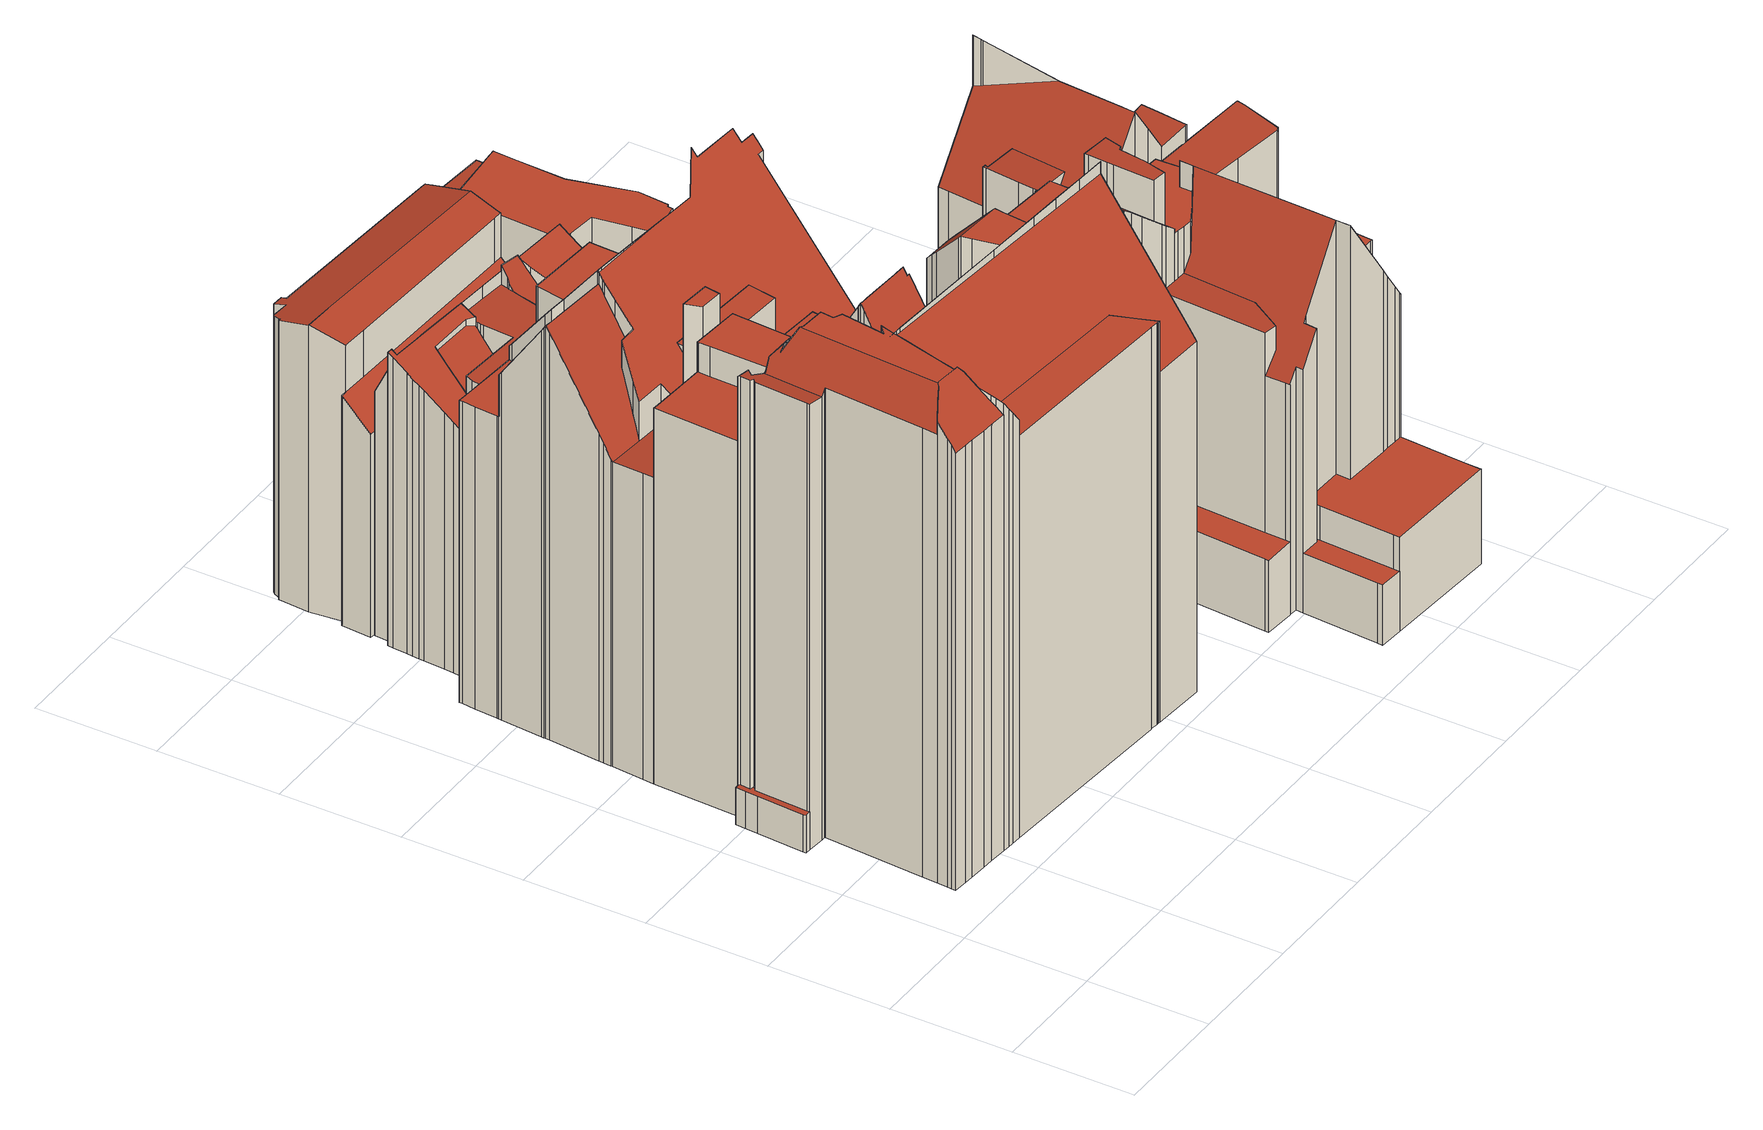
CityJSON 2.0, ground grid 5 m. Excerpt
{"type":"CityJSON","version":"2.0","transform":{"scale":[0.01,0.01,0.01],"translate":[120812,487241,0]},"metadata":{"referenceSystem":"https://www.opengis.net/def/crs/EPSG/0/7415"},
"CityObjects":{
"building1":{"type":"Building","attributes":{"dak_type":"slanted","data_area":81.23,"data_coverage":0.858,"geconstateerd":false,"gid":16989520,"h_dak_50p":15.66,"h_dak_70p":16.8,"h_dak_max":18.92,"h_dak_min":3.19,"h_maaiveld":0.32,"kas_warenhuis":false,"lod11_replace":false,"ondergronds_type":"above ground","oorspronkelijkbouwjaar":1968,"pw_actueel":"yes","pw_bron":"ahn3","reconstructie_methode":"tudelft3d-geoflow","reconstruction_skipped":false,"rmse_lod12":2.31,"rmse_lod13":1.43,"rmse_lod22":0.191,"rn":1,"status":"Pand in gebruik","t_run":217.01,"val3dity_codes_lod12":"[]","val3dity_codes_lod13":"[]","val3dity_codes_lod22":"[]"},"children":["building1-1"]},
"building1-1":{"type":"BuildingPart","parents":["building1"],"geometry":[{"type":"Solid","lod":"2.2","boundaries":[[[[0,1,2,3,4,5,6,7,8,9,10,11,12,13,14,15,16,17,18,19,20,21,22,23,24,25,26,27,28,29,30,31,32,33,34,35,36,37,38,39,40,41,42,43,44,45,46]],[[47,15,14,48]],[[48,14,13,49]],[[49,13,12,50]],[[51,52,53,54,55]],[[50,12,11,56,57]],[[58,10,9,59]],[[59,9,8,60]],[[61,3,2,62]],[[63,37,36,64]],[[65,66,67,68]],[[69,17,16,70]],[[70,16,15,47]],[[71,72,73,74]],[[75,32,31,76]],[[77,35,34,78]],[[79,21,20,66,65]],[[80,33,32,75]],[[81,82,83]],[[74,73,84,85]],[[86,87,88,89]],[[90,91,19,18,92]],[[93,94,91,90]],[[92,18,17,69]],[[95,38,37,63]],[[66,20,19,91]],[[82,81,96]],[[97,45,44,98]],[[85,84,99,100]],[[100,99,42,41,101]],[[102,40,39,103]],[[101,41,40,102]],[[103,39,38,95]],[[104,46,45,97]],[[64,36,35,77]],[[78,34,33,80]],[[57,56,105,106]],[[107,108,109,110,111]],[[112,113,53,52]],[[114,115,116,117]],[[118,119,120,121]],[[122,123,124,125]],[[111,110,126,127]],[[128,129,115,114]],[[130,131,119,118]],[[132,133,131,130]],[[134,22,21,79]],[[135,136,137]],[[138,139,137]],[[140,141,142,143]],[[89,88,144]],[[127,126,87,86]],[[60,8,7,145]],[[117,116,146,147]],[[147,146,113,112]],[[148,28,27,149]],[[150,29,28,148]],[[121,120,151,152]],[[152,151,129,128]],[[56,11,10,58]],[[153,154,155,156]],[[157,158,159,160]],[[55,54,158,157,161]],[[149,27,26,162]],[[163,164,165,52,51]],[[166,167,139,138]],[[168,169,170]],[[167,166,170]],[[161,157,164,163]],[[171,172,165,164]],[[173,0,46,104]],[[174,175,154,153]],[[175,1,0,173]],[[176,177,178]],[[179,180,177,176]],[[181,61,180,179]],[[182,4,3,61,181]],[[183,6,5,184]],[[184,5,4,182]],[[145,7,6,183]],[[185,24,23,186]],[[106,105,187]],[[62,2,1,175,174]],[[169,168,172,171]],[[188,189,159]],[[162,26,25,189,188]],[[160,159,141,140]],[[189,25,24,185]],[[186,23,22,134]],[[143,142,136,135]],[[68,67,94,93]],[[98,44,43,190]],[[190,43,42,99]],[[123,191,192,193]],[[156,155,191,123,122]],[[193,192,72,71]],[[125,124,108,107]],[[110,109,133,132]],[[194,30,29,150]],[[76,31,30,194]],[[64,77,78,80,195,116,115,129,151,120,119,131,133,109,96,81,83,196,95,63]],[[60,145,183,184,182,181,179,176,178,197,198]],[[149,162,188,159,158,54,53,113,146,116,195,80,75,76,194,150,148]],[[161,163,51,55]],[[178,177,180,61,62,174,153,156,122,125,107,111,127,86,89,144,187,105,56,58,59,60,198,197]],[[172,168,170,166,138,137,136,142,141,159,189,185,186,134,79,65,68,93,90,92,69,70,47,48,49,50,57,106,187,144,88,87,126,110,132,130,118,121,152,128,114,117,147,112,52,165]],[[157,160,140,143,135,137,139,167,170,169,171,164]],[[94,67,66,91]],[[98,190,99,84,73,72,192,191,155,154,175,173,104,97]],[[109,108,124,123,193,71,74,85,100,101,102,103,95,196,83,82,96]]]],"semantics":{"surfaces":[{"type":"GroundSurface"},{"type":"WallSurface","on_footprint_edge":true},{"type":"WallSurface","on_footprint_edge":false},{"type":"RoofSurface"}],"values":[[0,1,1,1,2,1,1,1,1,1,2,1,1,2,1,1,1,1,2,2,2,1,2,1,1,1,2,1,2,1,1,1,1,1,1,1,2,2,2,2,2,2,2,2,2,2,1,2,2,2,2,2,1,2,2,1,1,2,2,1,2,2,2,1,2,2,2,2,2,2,1,2,1,2,2,2,1,1,1,1,1,2,1,2,2,1,2,1,1,2,2,1,1,2,2,2,2,2,1,1,3,3,3,3,3,3,3,3,3,3]]}}]},
"building2":{"type":"Building","attributes":{"dak_type":"slanted","data_area":28.34,"data_coverage":0.687,"geconstateerd":false,"gid":16989522,"h_dak_50p":13.18,"h_dak_70p":13.44,"h_dak_max":15.54,"h_dak_min":2.48,"h_maaiveld":1.48,"kas_warenhuis":false,"lod11_replace":false,"ondergronds_type":"above ground","oorspronkelijkbouwjaar":1735,"pw_actueel":"yes","pw_bron":"ahn3","reconstructie_methode":"tudelft3d-geoflow","reconstruction_skipped":false,"rmse_lod12":2.41,"rmse_lod13":0.951,"rmse_lod22":0.433,"rn":1,"status":"Pand in gebruik","t_run":122.88,"val3dity_codes_lod12":"[]","val3dity_codes_lod13":"[]","val3dity_codes_lod22":"[]"},"children":["building2-1"]},
"building2-1":{"type":"BuildingPart","parents":["building2"],"geometry":[{"type":"Solid","lod":"2.2","boundaries":[[[[199,200,201,202,203,204,205,206,207,208,209,210,211,212,213,214,215,216,217,218,219,220,221,222,223,224,225,226,227,228,229,230,231,232,233,234,235,236,237]],[[238,229,228,239]],[[240,241,242,243]],[[244,217,216,245]],[[246,207,206,247]],[[248,210,209,249]],[[250,203,202,251,252]],[[253,236,235,254]],[[255,211,210,248]],[[256,212,211,255]],[[257,258,259,260]],[[261,262,263,264]],[[265,266,267,268]],[[269,223,222,270]],[[271,225,224,272]],[[273,199,237,274]],[[275,205,204,276]],[[277,268,267,276,278]],[[274,237,236,253]],[[279,220,219,280]],[[281,282,280,283]],[[284,285,286,287,288]],[[289,290,258,257]],[[239,228,227,291]],[[292,293,285,284]],[[294,295,296]],[[297,298,299,300]],[[295,294,231,230,301]],[[301,230,229,238]],[[270,222,221,302]],[[302,221,220,279]],[[272,224,223,269]],[[260,259,298,297]],[[303,226,225,271]],[[291,227,226,303]],[[304,232,231,294]],[[305,233,232,304]],[[306,213,212,256]],[[307,218,217,244]],[[249,209,208,308]],[[247,206,205,275]],[[283,280,219,218,307]],[[288,287,282,281]],[[287,286,290,289]],[[309,310,311,312,313]],[[314,315,316,317,318]],[[264,263,319,320]],[[321,322,323,324]],[[325,215,214,326]],[[326,214,213,306,327]],[[327,306,241,240]],[[308,208,207,246]],[[328,329,330,331]],[[332,333,334,335]],[[243,242,333,332]],[[336,325,337,338]],[[339,340,341,342]],[[343,344,345]],[[346,200,199,273]],[[245,216,215,325,336]],[[322,321,345]],[[320,319,347]],[[348,349,347]],[[350,351,349,348]],[[344,343,352,353]],[[353,352,354,351,350]],[[355,356,354,352]],[[317,316,356,355]],[[318,317,357]],[[300,299,310,309]],[[358,234,233,305]],[[331,330,293,292]],[[313,312,315,314]],[[312,311,329,328]],[[359,360,262,261]],[[338,337,360,359]],[[361,201,200,346]],[[362,363,266,265]],[[324,323,340,339]],[[342,341,364,363,362]],[[335,334,364,341]],[[278,276,204,203,250]],[[251,202,201,361]],[[252,251,268,277]],[[254,235,234,358]],[[357,317,355,352,343,365,273,274,253,254,358,305,304,294,296,366,367,368]],[[300,309,313,314,318,357,368,367,366,296,295,301,238,239,291,303,271,272,269,270,302,279,280,282,287,289,257,260,297]],[[329,311,310,299,298,259,258,290,286,285,293,330]],[[320,347,349,351,354,356,316,315,312,328,331,292,284,288,281,283,307,244,245,336,338,359,261,264]],[[341,340,323,322,345,344,353,350,348,347,319,263,262,360,337,325,326,327,240,243,332,335]],[[267,266,363,364,334,333,242,241,306,256,255,248,249,308,246,247,275,276]],[[268,251,361,346,273,365,343,345,321,324,339,342,362,265]],[[252,277,278,250]]]],"semantics":{"surfaces":[{"type":"GroundSurface"},{"type":"WallSurface","on_footprint_edge":true},{"type":"WallSurface","on_footprint_edge":false},{"type":"RoofSurface"}],"values":[[0,1,2,1,1,1,1,1,1,1,2,2,2,1,1,1,1,2,1,1,2,2,2,1,2,2,2,1,1,1,1,1,2,1,1,1,1,1,1,1,1,1,2,2,2,2,2,2,1,1,2,1,2,2,2,2,2,2,1,1,2,2,2,2,2,2,2,2,2,2,1,2,2,2,2,2,1,2,2,2,2,1,1,2,1,3,3,3,3,3,3,3,3]]}}]},
"building3":{"type":"Building","attributes":{"dak_type":"slanted","data_area":29.32,"data_coverage":0.653,"geconstateerd":false,"gid":16989401,"h_dak_50p":13.58,"h_dak_70p":13.73,"h_dak_max":14.09,"h_dak_min":10.75,"h_maaiveld":1.54,"kas_warenhuis":false,"lod11_replace":false,"ondergronds_type":"above ground","oorspronkelijkbouwjaar":1005,"pw_actueel":"yes","pw_bron":"ahn3","reconstructie_methode":"tudelft3d-geoflow","reconstruction_skipped":false,"rmse_lod12":1.28,"rmse_lod13":2.2,"rmse_lod22":0.268,"rn":1,"status":"Pand in gebruik","t_run":87.21,"val3dity_codes_lod12":"[]","val3dity_codes_lod13":"[]","val3dity_codes_lod22":"[]"},"children":["building3-1"]},
"building3-1":{"type":"BuildingPart","parents":["building3"],"geometry":[{"type":"Solid","lod":"2.2","boundaries":[[[[369,370,371,372,373,374,375,376,377,378,379,380,381,382,383,384,385,386,387,388,389,390]],[[391,373,372,392]],[[392,372,371,393]],[[394,369,390,395]],[[396,389,388,397]],[[398,399,400]],[[399,398,385,384,401,402]],[[397,388,387,403]],[[403,387,386,404]],[[401,384,383,405]],[[405,383,382,406]],[[407,377,376,408]],[[409,374,373,391]],[[393,371,370,410]],[[404,386,385,398]],[[406,382,381,411]],[[411,381,380,412]],[[395,390,389,396]],[[408,376,375,413]],[[414,415,379,378,416]],[[417,418,415,414]],[[413,375,374,409]],[[419,420,418,417]],[[402,401,420,419]],[[412,380,379,415]],[[416,378,377,407]],[[410,370,369,394]],[[412,415,418,420,401,405,406,411]],[[407,421,400,399,402,419,417,414,416]],[[410,394,395,396,397,403,404,398,400,421,407,408,413,409,391,392,393]]]],"semantics":{"surfaces":[{"type":"GroundSurface"},{"type":"WallSurface","on_footprint_edge":true},{"type":"WallSurface","on_footprint_edge":false},{"type":"RoofSurface"}],"values":[[0,1,1,1,1,2,1,1,1,1,1,1,1,1,1,1,1,1,1,1,2,1,2,2,1,1,1,3,3,3]]}}]},
"building4":{"type":"Building","attributes":{"dak_type":"slanted","data_area":201.43,"data_coverage":0.846,"geconstateerd":false,"gid":14483164,"h_dak_50p":17.5,"h_dak_70p":19.79,"h_dak_max":21.62,"h_dak_min":2.57,"h_maaiveld":0.938,"kas_warenhuis":false,"lod11_replace":false,"ondergronds_type":"above ground","oorspronkelijkbouwjaar":1790,"pw_actueel":"yes","pw_bron":"ahn3","reconstructie_methode":"tudelft3d-geoflow","reconstruction_skipped":false,"rmse_lod12":5.98,"rmse_lod13":1.58,"rmse_lod22":0.223,"rn":1,"status":"Pand in gebruik","t_run":507.71,"val3dity_codes_lod12":"[]","val3dity_codes_lod13":"[104]","val3dity_codes_lod22":"[303]"},"children":["building4-1"]},
"building4-1":{"type":"BuildingPart","parents":["building4"],"geometry":[{"type":"Solid","lod":"2.2","boundaries":[[[[422,423,424,425,426,427,428,429,430,431,432,433,434,435,436,437,438,439,440,441,442,443,444,445,446,447,448,449,450,451,452,453,454,455,456,457,458,459,460,461,462,463,464,465,466,467,468,469,470,471,472,473,474,475,476,477,478,479,480,481,482,483,484,485,486,487,488,489,490,491,492,493,494,495,496,497,498,499,500,501,502,503,504,505,506,507,508,509,510,511,512]],[[513,427,426,514]],[[515,516,517,518]],[[519,520,521,522]],[[523,458,457,524]],[[525,526,527,528]],[[529,530,531,532]],[[533,534,535,536]],[[537,538,436,435,539]],[[540,449,448,541]],[[542,469,468,543]],[[544,545,546,547]],[[548,549,550,551]],[[551,550,552,553]],[[554,506,505,555]],[[556,487,486,557]],[[558,559,560,561]],[[562,484,483,563]],[[564,511,510,565]],[[566,499,498,567]],[[568,503,502,569]],[[569,502,501,570]],[[571,572,570,573]],[[574,575,434,433,576,577]],[[578,450,449,540,579]],[[580,581,456,455,582]],[[583,584,585]],[[586,454,453,587]],[[588,589,590,591]],[[539,435,434,575]],[[592,478,477,593]],[[594,595,596,597]],[[598,599,595,594]],[[600,601,602]],[[573,570,501,500,603,604]],[[605,606,572,571]],[[607,608,543,609]],[[610,611,612,613]],[[614,615,616,617]],[[618,554,619,620]],[[621,508,507,622]],[[623,624,625,626]],[[624,627,628,629]],[[630,631,632,633]],[[634,443,442,635]],[[635,442,441,636]],[[637,638,608,607]],[[639,432,431,640]],[[576,433,432,639]],[[577,576,627,624,623]],[[641,629,628,640,642]],[[643,481,480,644]],[[645,646,647,648]],[[649,650,651,652]],[[653,654,650,649]],[[652,651,655,656]],[[597,657,658]],[[657,597,596,567,659]],[[660,661,662,663]],[[664,665,661,660]],[[644,480,479,666]],[[667,460,459,668,669]],[[670,422,512,671]],[[563,483,482,672]],[[673,674,672,675]],[[551,550,676,677]],[[678,679,680,681]],[[682,683,679,678]],[[684,491,490,685]],[[686,687,549,548]],[[688,495,494,689]],[[689,494,493,687,686]],[[681,680,550,551]],[[659,567,498,497,690]],[[691,489,488,692,693]],[[694,695,696,697]],[[536,535,698,699]],[[656,655,700,701]],[[702,703,704]],[[666,479,478,592]],[[668,459,458,523]],[[705,452,451,706]],[[587,453,452,705,707]],[[707,705,708]],[[555,505,504,709]],[[709,504,503,568,710]],[[710,568,615,614]],[[711,712,713,714]],[[699,698,712,711]],[[715,716,717,718]],[[701,700,716,715]],[[719,438,437,720]],[[720,437,436,538]],[[718,717,538,537]],[[721,439,438,719]],[[609,543,468,467,722]],[[722,467,466,723]],[[723,466,465,724,725]],[[725,724,646,645]],[[726,727,728,729]],[[730,731,732,733]],[[734,735,731,730]],[[736,737,738]],[[739,738,559,558]],[[671,512,511,564]],[[565,510,509,740]],[[591,590,741,742]],[[669,668,743,744]],[[706,451,450,578]],[[745,463,462,746]],[[579,540,747,748,749]],[[750,474,473,751]],[[675,672,482,481,643]],[[752,485,484,562]],[[557,486,485,752]],[[753,754,755,756]],[[757,758,754,753]],[[553,552,758,757]],[[687,493,492,759]],[[759,492,491,684]],[[746,462,461,760]],[[760,461,460,667]],[[744,743,703,702]],[[724,465,464,761]],[[762,763,674,673]],[[648,647,764,765]],[[638,637,766]],[[767,768,766]],[[765,764,727,726]],[[737,769,770]],[[771,772,773,774]],[[775,776,777,778]],[[779,775,780,781]],[[778,777,782,783]],[[784,785,786,787]],[[787,786,788,789]],[[790,791,631,630]],[[622,507,506,554,618]],[[693,692,792,793]],[[692,488,487,556]],[[794,472,471,795]],[[714,713,575,574]],[[677,676,796,583]],[[584,583,796,683,682]],[[617,616,708]],[[654,797,798,799]],[[800,801,797,654,653]],[[802,634,803,804]],[[805,444,443,634,802]],[[804,803,801,800]],[[532,531,806]],[[783,782,807,808]],[[749,748,809,810]],[[690,497,496,811]],[[541,448,447,812]],[[620,619,791,790]],[[811,496,495,688]],[[751,473,472,794]],[[593,477,476,813]],[[814,815,530,529]],[[812,447,446,741]],[[816,445,444,805]],[[742,741,446,445,816]],[[748,747,589,588,817]],[[817,588,818,819]],[[819,818,820]],[[603,500,499,566]],[[789,788,821,822]],[[604,603,823,824]],[[824,823,825,826]],[[827,828,606,605]],[[518,517,601,600]],[[829,830,828,827]],[[831,832,830,829]],[[832,831,833]],[[697,696,834,835]],[[836,837,763,762]],[[838,839,837,836]],[[793,792,839,838]],[[840,685,490,489,691]],[[756,755,685,840]],[[795,471,470,841]],[[841,470,469,542]],[[842,843,735,734]],[[613,612,843,842]],[[733,732,769,737,736]],[[729,728,844]],[[738,739,845]],[[846,847,845]],[[847,846,815,814]],[[768,767,611,610]],[[547,546,848,849]],[[514,426,425,850]],[[850,425,424,848]],[[851,740,509,508,621]],[[852,423,422,670]],[[849,848,424,423,852]],[[774,773,545,544]],[[853,854,855]],[[665,664,855]],[[854,853,856,772,771]],[[856,853,857]],[[858,859,857]],[[859,858,629,641]],[[860,813,476,475,861]],[[861,475,474,750]],[[862,863,813,860]],[[863,862,864]],[[633,632,781,865]],[[865,781,780,785,784]],[[822,821,740,851]],[[642,640,431,430,526,525]],[[526,430,429,866]],[[528,527,428,427,513]],[[866,429,428,527]],[[810,809,776,775,779]],[[808,807,867]],[[663,662,867]],[[524,457,456,581]],[[835,834,581,580]],[[582,455,454,586]],[[626,625,534,533]],[[868,869,599,598]],[[869,868,870]],[[636,441,440,521]],[[522,521,440,439,721]],[[799,798,520,519]],[[826,825,516,515]],[[561,560,695,694]],[[761,464,463,745]],[[640,628,627,576,639]],[[679,683,796,676,550,680]],[[710,614,617,708,705,706,871,709]],[[872,873,753,756,840,691,693,793,838,836,762,673,675,643,874,875]],[[687,759,684,685,755,754,758,552,550,549]],[[724,761,745,746,760,667,669,744,702,704,876,877,727,764,647,646]],[[737,770,844,728,727,877,876,704,703,743,668,523,524,581,834,696,695,560,559,738]],[[801,803,634,635,636,521,520,798,797]],[[659,690,811,688,689,686,548,551,677,583,585,878,879,880,881,658,657]],[[736,738,845,847,814,529,532,806,878,585,584,882,883,884,885,886,613,842,734,730,733]],[[812,741,590,589,747,540,541]],[[887,820,818,588,591,742,816,805,802,804,800,653,649,888,889,660,663,867,807,782]],[[827,605,571,573,604,824,826,515,518,890]],[[827,890,518,600,602,833,831,829]],[[837,839,792,692,556,557,752,562,563,672,674,763]],[[612,611,767,766,637,607,609,722,723,725,645,648,765,726,729,844,770,769,732,731,735,843]],[[833,602,601,517,516,825,823,603,566,567,596,595,599,869,870,891,846,845,739,558,561,694,697,835,580,582,586,587,707,708,616,615,568,569,570,572,606,828,830,832]],[[850,848,546,545,773,772,856,857,859,641,642,525,528,513,514]],[[786,785,780,775,778,783,808,867,662,661,665,855,854,771,774,544,547,849,852,670,671,564,565,740,821,788]],[[886,885,864,862,860,861,750,751,794,795,841,542,543,608,638,766,768,610,613]],[[883,882,584,682,678,681,551,553,757,753,873,872,875,874,643,644,666,592,593,813,863,864,885,884]],[[822,851,621,622,618,620,790,630,633,865,784,787,789]],[[866,527,526]],[[820,887,782,777,776,809,748,817,819]],[[810,779,781,632,631,791,619,554,555,709,871,706,578,579,749]],[[577,623,626,533,536,699,711,714,574]],[[870,868,598,594,597,658,881,880,879,878,806,531,530,815,846,891]],[[522,721,719,720,538,717,716,700,655,651,650,654,799,519]],[[698,535,534,625,624,629,858,857,853,855,664,660,889,888,649,652,656,701,715,718,537,539,575,713,712]]]],"semantics":{"surfaces":[{"type":"GroundSurface"},{"type":"WallSurface","on_footprint_edge":true},{"type":"WallSurface","on_footprint_edge":false},{"type":"RoofSurface"}],"values":[[0,1,2,2,1,2,2,2,1,1,1,2,2,2,1,1,2,1,1,1,1,1,2,1,1,1,2,1,2,1,1,2,2,2,1,2,2,2,2,2,1,2,2,2,1,1,2,1,1,2,2,1,2,2,2,2,2,2,2,2,1,1,1,1,2,2,2,2,1,2,1,1,2,1,1,2,2,2,2,1,1,1,1,2,1,1,2,2,2,2,2,1,1,2,1,1,1,1,2,2,2,2,2,2,1,1,2,2,1,1,2,1,1,1,1,2,2,2,1,1,1,1,2,1,2,2,2,2,2,2,2,2,2,2,2,2,2,1,2,1,1,2,2,2,2,2,2,2,1,2,2,2,2,1,1,2,1,1,1,2,1,1,1,2,2,2,1,2,2,2,2,2,2,2,2,2,2,2,2,1,2,1,1,2,2,2,2,2,2,2,2,2,1,1,1,1,1,2,2,2,2,2,2,2,1,1,2,2,2,2,2,1,1,1,1,2,2,2,1,2,1,2,2,2,1,1,2,2,2,1,3,3,3,3,3,3,3,3,3,3,3,3,3,3,3,3,3,3,3,3,3,3,3,3,3,3,3,3,3]]}}]},
"building5":{"type":"Building","attributes":{"dak_type":"slanted","data_area":90.15,"data_coverage":0.844,"geconstateerd":false,"gid":16989504,"h_dak_50p":15.09,"h_dak_70p":15.91,"h_dak_max":18.37,"h_dak_min":9.23,"h_maaiveld":0.315,"kas_warenhuis":false,"lod11_replace":false,"ondergronds_type":"above ground","oorspronkelijkbouwjaar":1740,"pw_actueel":"yes","pw_bron":"ahn3","reconstructie_methode":"tudelft3d-geoflow","reconstruction_skipped":false,"rmse_lod12":2.59,"rmse_lod13":1.24,"rmse_lod22":0.351,"rn":1,"status":"Pand in gebruik","t_run":253.45,"val3dity_codes_lod12":"[]","val3dity_codes_lod13":"[]","val3dity_codes_lod22":"[]"},"children":["building5-1"]},
"building5-1":{"type":"BuildingPart","parents":["building5"],"geometry":[{"type":"Solid","lod":"2.2","boundaries":[[[[892,893,894,895,896,897,898,31,899,900,901,902,903,904,905,906,907,908,909,910,911,912,913,914,915,916,917,918,919,920,921,922,923,924,925,926,927,928,929,930,931,932,933,934,935,936,937,938,939,940,941,942,943,944,945,946,947,948,949,950]],[[951,920,919,952]],[[953,910,909,954]],[[955,898,897,956]],[[957,937,936,958]],[[959,960,961,962]],[[963,964,954,965]],[[966,967,968,969]],[[970,971,972]],[[973,928,927,974,975]],[[976,939,938,977]],[[965,954,909,908,978]],[[979,980,981,982]],[[983,984,985,986]],[[987,911,910,953]],[[974,927,926,988]],[[984,932,931,989]],[[989,931,930,990]],[[978,908,907,991]],[[964,963,992]],[[993,922,921,994]],[[962,961,995]],[[996,935,934,997]],[[997,934,933,998]],[[986,985,999]],[[1000,929,928,973]],[[990,930,929,1000]],[[1001,925,924,1002]],[[975,974,980,979]],[[956,897,896,1003]],[[1004,1005,1006,1007]],[[1005,947,946,1008]],[[1007,1006,1009,1010]],[[1011,949,948,1012]],[[1013,1014,1015,971,970]],[[1014,917,916,1016]],[[1017,893,892,1018]],[[982,981,1019]],[[1020,904,903,1021]],[[1022,31,898,955]],[[1012,948,947,1005,1004]],[[991,907,906,1023]],[[1024,943,942,1025]],[[952,919,918,1026]],[[1025,942,941,1027,1028]],[[1029,914,913,1030]],[[1027,941,940,1031]],[[1032,1033,1018,1034]],[[1034,1018,892,950,1035]],[[1036,1031,940,939,976]],[[1037,1038,1039]],[[1026,918,917,1014,1013]],[[1002,924,923,1040]],[[1038,1037,1040,1041]],[[994,921,920,951]],[[1041,1040,923,922,993]],[[988,926,925,1001]],[[977,938,937,957]],[[998,933,932,984,983]],[[958,936,935,996]],[[960,944,943,1024]],[[1035,950,949,1011]],[[1010,1009,967,966]],[[1042,1043,1044,1045]],[[1045,1044,1046,1047]],[[1048,915,914,1029]],[[1049,1016,916,915,1048]],[[1050,899,31,1022]],[[1051,1052,1053,1054]],[[1055,900,899,1050]],[[1054,1053,1056,1057]],[[1058,1059,1060,1061]],[[1062,1063,1059,1058]],[[1064,1021,903,902,1065]],[[1066,905,904,1020]],[[1023,906,905,1066]],[[1065,902,901,1052,1051]],[[1008,946,945,1067]],[[1067,945,944,960,959]],[[1047,1046,1068,1069]],[[1069,1068,995]],[[1070,1071,992]],[[1028,1027,1072,1073]],[[1052,901,900,1055]],[[1074,912,911,987]],[[1030,913,912,1074]],[[1071,1070,1075,1076]],[[1076,1075,1043,1042]],[[1061,1060,1021,1064]],[[969,968,1077,1078]],[[1079,895,894,1080]],[[971,1015,1081,1082]],[[1080,894,893,1017]],[[1083,1084,1033,1032]],[[1057,1056,1084,1083]],[[1078,1077,1063,1062]],[[1082,1081,1031,1036]],[[1073,1072,1016,1049]],[[1003,896,895,1079]],[[1026,1013,970,972,1039,1038,1041,993,994,951,952]],[[957,1085,1086,999,985,984,989,990,1000,973,975,979,982,1019,1087,1088,976,977]],[[996,997,998,983,986,999,1086,1085,957,958]],[[1031,1081,1015,1014,1016,1072,1027]],[[1052,1055,1050,1022,955,956,1003,1079,1080,1017,1018,1033,1084,1056,1053]],[[1089,1090,1091,1042,1045,1047,1069,995,961,960,1024,1025,1028,1073,1049,1048,1029,1030,1092,1093]],[[1091,1090,1089,1093,1092,1030,1074,987,953,954,964,992,1071,1076,1042]],[[1059,1063,1077,968,967,1009,1006,1005,1008,1067,959,962,995,1068,1046,1044,1043,1075,1070,992,963,965,978,991,1023,1066,1020,1021,1060]],[[969,1078,1062,1058,1061,1064,1065,1051,1054,1057,1083,1032,1034,1035,1011,1012,1004,1007,1010,966]],[[1082,1036,976,1088,1087,1019,981,980,974,988,1001,1002,1040,1037,1039,972,971]]]],"semantics":{"surfaces":[{"type":"GroundSurface"},{"type":"WallSurface","on_footprint_edge":true},{"type":"WallSurface","on_footprint_edge":false},{"type":"RoofSurface"}],"values":[[0,1,1,1,1,2,2,2,2,1,1,1,2,2,1,1,1,1,1,2,1,2,1,1,2,1,1,1,2,1,2,1,2,1,2,1,1,2,1,1,1,1,1,1,1,1,1,2,1,1,2,1,1,2,1,1,1,1,1,1,1,1,2,2,2,1,1,1,2,1,2,2,2,1,1,1,1,1,1,2,2,2,2,1,1,1,2,2,2,2,1,2,1,2,2,2,2,2,1,3,3,3,3,3,3,3,3,3,3]]}}]},
"building6":{"type":"Building","attributes":{"dak_type":"slanted","data_area":38.26,"data_coverage":0.755,"geconstateerd":false,"gid":16989517,"h_dak_50p":12.94,"h_dak_70p":13.34,"h_dak_max":13.59,"h_dak_min":4.16,"h_maaiveld":0.327,"kas_warenhuis":false,"lod11_replace":false,"ondergronds_type":"above ground","oorspronkelijkbouwjaar":1005,"pw_actueel":"yes","pw_bron":"ahn3","reconstructie_methode":"tudelft3d-geoflow","reconstruction_skipped":false,"rmse_lod12":3.95,"rmse_lod13":1.75,"rmse_lod22":0.182,"rn":1,"status":"Pand in gebruik","t_run":107.81,"val3dity_codes_lod12":"[]","val3dity_codes_lod13":"[]","val3dity_codes_lod22":"[]"},"children":["building6-1"]},
"building6-1":{"type":"BuildingPart","parents":["building6"],"geometry":[{"type":"Solid","lod":"2.2","boundaries":[[[[1094,1095,1096,1097,1098,1099,1100,1101,1102,1103,1104,1105,1106,1107,1108,1109,1110,1111,1112,1113,1114,1115,1116,1117,1118,1119,1120,1121]],[[1122,1097,1096,1123]],[[1124,1115,1114,1125]],[[1126,1121,1120,1127]],[[1127,1120,1119,1128]],[[1129,1118,1117,1130]],[[1131,1111,1110,1132]],[[1133,1112,1111,1131]],[[1125,1114,1113,1134]],[[1132,1110,1109,1135]],[[1136,1137,1123,1138]],[[1139,1140,1141,1142,1143]],[[1142,1141,1144,1145]],[[1146,1147,1148,1149]],[[1145,1144,1099,1098,1150]],[[1150,1098,1097,1122]],[[1151,1152,1153]],[[1140,1139,1153]],[[1154,1100,1099,1144]],[[1155,1106,1105,1156]],[[1157,1158,1159,1160]],[[1161,1162,1163]],[[1164,1094,1121,1126]],[[1165,1166,1167,1168]],[[1169,1170,1171,1172,1173]],[[1174,1175,1162,1161]],[[1160,1159,1176,1177]],[[1130,1117,1116,1178]],[[1179,1180,1166,1165]],[[1168,1167,1171,1170]],[[1173,1172,1181,1182]],[[1183,1169,1182,1184]],[[1185,1186,1170,1169,1183]],[[1187,1188,1107,1106,1155]],[[1189,1108,1107,1188]],[[1138,1123,1096,1095,1158,1157]],[[1177,1176,1190,1191]],[[1191,1190,1186,1185]],[[1143,1142,1137,1136]],[[1128,1119,1118,1129]],[[1178,1116,1115,1124]],[[1134,1113,1112,1133]],[[1135,1109,1108,1189]],[[1184,1182,1181,1192,1147,1146]],[[1193,1194,1188,1187]],[[1195,1102,1101,1196]],[[1149,1148,1197,1198]],[[1198,1197,1175,1174]],[[1147,1192,1194,1193]],[[1152,1151,1199,1200]],[[1196,1101,1100,1154]],[[1200,1199,1103,1102,1195]],[[1201,1164,1180,1179]],[[1156,1105,1104,1202]],[[1202,1104,1103,1199]],[[1158,1095,1094,1164,1201]],[[1150,1122,1123,1137,1142,1145]],[[1182,1169,1173]],[[1170,1186,1190,1176,1159,1158,1201,1179,1165,1168]],[[1138,1157,1160,1177,1191,1185,1183,1184,1146,1149,1198,1174,1161,1163,1203,1204,1143,1136]],[[1166,1180,1164,1126,1127,1128,1129,1130,1178,1124,1125,1134,1133,1131,1132,1135,1189,1188,1194,1192,1181,1172,1171,1167]],[[1199,1151,1153,1139,1143,1204,1203,1163,1162,1175,1197,1148,1147,1193,1187,1155,1156,1202]],[[1200,1195,1196,1154,1144,1141,1140,1153,1152]]]],"semantics":{"surfaces":[{"type":"GroundSurface"},{"type":"WallSurface","on_footprint_edge":true},{"type":"WallSurface","on_footprint_edge":false},{"type":"RoofSurface"}],"values":[[0,1,1,1,1,1,1,1,1,1,2,2,2,2,1,1,2,2,1,1,2,2,1,2,2,2,2,1,2,2,2,2,2,1,1,1,2,2,2,1,1,1,1,2,2,1,2,2,2,2,1,1,2,1,1,1,3,3,3,3,3,3,3]]}}]}
},
"vertices":[
[396,2744,32],[607,2730,32],[627,2728,32],[771,2719,32],[1078,2699,32],[1094,2698,32],[1093,2688,32],[1086,2578,32],[1085,2559,32],[1078,2461,32],[1291,2447,32],[1288,2400,32],[1287,2374,32],[1501,2360,32],[1499,2322,32],[1536,2319,32],[1566,2317,32],[1565,2298,32],[1565,2291,32],[1563,2272,32],[1536,1854,32],[1534,1828,32],[1502,1830,32],[1152,1853,32],[1105,1856,32],[758,1879,32],[740,1880,32],[689,1883,32],[605,1889,32],[553,1892,32],[269,1911,32],[235,1913,32],[238,1959,32],[249,2090,32],[249,2097,32],[252,2129,32],[254,2150,32],[271,2361,32],[272,2377,32],[273,2386,32],[273,2395,32],[287,2570,32],[288,2579,32],[289,2588,32],[296,2684,32],[301,2736,32],[302,2750,32],[1536,2319,1866],[1499,2322,1866],[1501,2360,1911],[1287,2374,1913],[569,1995,1858],[569,1995,1411],[569,1995,1334],[591,1930,1336],[591,1930,1855],[1288,2400,1726],[1288,2400,1944],[1291,2447,1666],[1078,2461,1672],[1085,2559,1548],[771,2719,1380],[627,2728,1383],[271,2361,1779],[254,2150,1436],[1536,1854,1311],[1536,1854,305],[1504,1856,325],[1504,1856,1312],[1565,2298,1843],[1566,2317,1865],[391,2556,1530],[391,2556,1326],[344,2567,1327],[344,2567,1520],[238,1959,1345],[235,1913,1347],[252,2129,1403],[249,2097,1350],[1534,1828,1280],[249,2090,1340],[339,2372,1802],[339,2372,1803],[337,2373,1802],[299,2577,1328],[299,2577,1510],[749,2348,1852],[749,2348,1844],[991,2333,1843],[991,2333,1844],[1563,2272,1811],[1563,2272,316],[1565,2291,1834],[1533,2274,1812],[1533,2274,335],[272,2377,1804],[559,2359,1797],[301,2736,1328],[296,2684,1328],[288,2579,1328],[288,2579,1508],[287,2570,1522],[273,2395,1777],[273,2386,1790],[302,2750,1328],[1155,2323,1839],[1155,2323,1843],[595,2362,1850],[595,2362,1788],[594,2357,1796],[594,2357,1844],[594,2357,1857],[564,2013,1432],[564,2013,1333],[443,2123,1555],[443,2123,1407],[412,2080,1335],[412,2080,1501],[588,2285,1757],[588,2285,1679],[581,2207,1554],[581,2207,1665],[549,2521,1655],[549,2521,1563],[608,2508,1576],[608,2508,1665],[610,2356,1844],[610,2356,1857],[500,2203,1655],[500,2203,1541],[591,2330,1811],[591,2330,1752],[593,2339,1822],[593,2339,1767],[1502,1830,1280],[1149,2079,1557],[1149,2079,1552],[863,2100,1557],[779,2106,1558],[779,2106,1557],[758,1982,1559],[758,1982,1409],[1125,1957,1405],[1125,1957,1560],[1008,2332,1843],[1086,2578,1547],[544,2072,1332],[544,2072,1501],[605,1889,1337],[689,1883,1335],[553,1892,1338],[505,2209,1551],[505,2209,1662],[603,2716,1401],[603,2716,1325],[558,2555,1324],[558,2555,1610],[694,1922,1561],[694,1922,1333],[747,1918,1332],[747,1918,1561],[694,1922,1853],[740,1880,1333],[702,1986,1855],[702,1986,1559],[702,1986,1410],[717,2111,1559],[717,2111,1557],[710,2054,1492],[710,2054,1558],[717,2109,1557],[729,1984,1559],[729,1984,1409],[396,2744,1327],[607,2730,1384],[607,2730,1325],[748,2598,1547],[748,2598,1535],[760,2587,1547],[769,2711,1545],[769,2711,1389],[771,2719,1545],[1078,2699,1545],[1093,2688,1545],[1094,2698,1545],[1105,1856,1284],[1152,1853,1283],[1152,2321,1841],[758,1879,1333],[758,1879,1286],[289,2588,1328],[549,2521,1324],[538,2523,1324],[538,2523,1561],[269,1911,1346],[258,2090,1339],[303,2375,1803],[1064,2561,1548],[1079,2559,1548],
[1305,2949,148],[1304,2936,148],[1290,2732,148],[1289,2709,148],[1287,2685,148],[1268,2686,148],[1263,2686,148],[1262,2672,148],[1260,2638,148],[1248,2455,148],[1247,2450,148],[1159,2456,148],[1087,2461,148],[1078,2461,148],[1080,2483,148],[1094,2698,148],[983,2705,148],[912,2710,148],[781,2718,148],[726,2722,148],[427,2742,148],[420,2742,148],[323,2749,148],[302,2750,148],[303,2773,148],[307,2815,148],[313,2901,148],[315,2921,148],[317,2951,148],[319,2976,148],[323,3034,148],[325,3057,148],[348,3055,148],[354,3127,148],[1083,3079,148],[1087,3079,148],[1312,3064,148],[1308,3001,148],[1306,2977,148],[323,3034,1392],[319,2976,1354],[1090,2481,666],[1090,2481,258],[1125,2691,252],[1125,2691,985],[781,2718,1321],[912,2710,1321],[1260,2638,245],[1262,2672,244],[1159,2456,255],[1247,2450,250],[1287,2685,1320],[1289,2709,1244],[1289,2709,1322],[1308,3001,1295],[1312,3064,1165],[1087,2461,259],[1078,2461,259],[477,2914,1324],[477,2914,1268],[480,2922,1278],[480,2922,1329],[938,2853,1332],[938,2853,1231],[943,2882,1275],[943,2882,1334],[1256,2722,1251],[1256,2722,244],[1281,2712,242],[1281,2712,1246],[303,2773,1221],[302,2750,1206],[313,2901,1305],[307,2815,1248],[1305,2949,1402],[1306,2977,1344],[1263,2686,244],[1268,2686,244],[1281,2712,1322],[1268,2686,1320],[420,2742,1208],[427,2742,1208],[431,2776,1324],[431,2776,1231],[427,2742,1322],[726,2787,1326],[726,2787,1116],[441,2806,1121],[441,2806,1251],[441,2806,1327],[446,2820,1261],[446,2820,1140],[317,2951,1337],[725,2906,1335],[725,2906,1275],[348,3055,1345],[348,3055,1407],[346,3032,1392],[483,2932,1336],[483,2932,1293],[495,2966,1339],[495,2966,1359],[325,3057,1407],[323,2749,1206],[315,2921,1318],[354,3127,1196],[1083,3079,1172],[1080,2483,259],[726,2722,1321],[1248,2455,250],[688,2956,1365],[688,2956,1339],[725,2940,1321],[725,2940,1338],[725,2940,1358],[725,2954,1366],[725,2954,1339],[725,3000,1342],[725,3000,1395],[725,3000,1396],[946,2898,1300],[946,2898,1335],[1069,2923,1369],[1069,2923,1338],[1102,2786,1129],[1102,2786,1282],[983,2705,1006],[1094,2698,995],[1080,2483,669],[726,2933,1337],[726,2933,1311],[725,2922,1297],[725,2922,1336],[1115,2733,1048],[1115,2733,252],[1130,2723,251],[1130,2723,1033],[983,2705,1321],[952,2772,1108],[952,2772,1326],[1108,2762,1266],[1108,2762,1092],[1136,2760,1090],[1136,2760,1267],[1058,2971,1399],[1058,2971,1410],[1061,2958,1392],[1304,2936,1393],[951,2923,1337],[954,2941,1365],[954,2941,1338],[956,2950,1379],[956,2950,1339],[961,2979,1398],[961,2979,1423],[961,2979,1341],[853,2988,1397],[853,2988,1342],[720,3000,1396],[1087,3079,1172],[932,2817,1329],[932,2817,1177],[1290,2732,1259],[1170,2757,1268],[1170,2757,248],[1136,2760,250],[1134,2964,1400],[463,3022,1394],[512,3018,1394],[710,3001,1396],
[463,3557,154],[461,3606,154],[508,3603,154],[507,3580,154],[1335,3523,154],[1342,3522,154],[1340,3489,154],[1330,3341,154],[1330,3328,154],[1322,3220,154],[1321,3199,154],[1312,3064,154],[379,3125,154],[330,3129,154],[339,3253,154],[365,3252,154],[348,3395,154],[357,3523,154],[367,3522,154],[370,3533,154],[380,3552,154],[390,3562,154],[1335,3523,1340],[507,3580,1336],[508,3603,1330],[463,3557,1342],[390,3562,1342],[380,3552,1344],[370,3533,1350],[348,3395,1384],[348,3395,1385],[469,3387,1385],[365,3252,1141],[365,3252,1339],[367,3522,1352],[357,3523,1352],[339,3253,1141],[330,3129,1024],[1330,3328,1389],[1330,3341,1386],[1342,3522,1340],[461,3606,1330],[379,3125,1025],[1312,3064,1034],[1340,3489,1348],[1321,3199,1347],[1321,3199,1159],[1322,3220,1354],[1282,3201,1347],[1282,3201,1158],[475,3246,1340],[475,3246,1143],[1326,3328,1389],
[2557,1334,94],[2566,1333,94],[2650,1327,94],[2688,1325,94],[3146,1295,94],[3146,1292,94],[3144,1262,94],[3135,1115,94],[3112,1106,94],[3097,1100,94],[2860,1008,94],[2857,968,94],[2830,550,94],[2828,519,94],[2822,428,94],[2804,165,94],[2801,114,94],[2799,84,94],[2302,116,94],[2200,123,94],[2201,146,94],[2222,462,94],[2224,493,94],[2190,496,94],[2188,496,94],[2058,504,94],[2059,522,94],[2093,1046,94],[2036,1051,94],[1989,1055,94],[1677,1080,94],[1678,1065,94],[1660,1066,94],[1653,984,94],[1651,945,94],[1623,566,94],[1620,533,94],[1396,548,94],[1392,549,94],[1382,549,94],[1379,549,94],[1345,554,94],[1345,552,94],[544,605,94],[504,607,94],[481,609,94],[450,611,94],[378,616,94],[327,619,94],[255,624,94],[217,626,94],[158,630,94],[160,649,94],[161,667,94],[164,710,94],[168,773,94],[196,1188,94],[193,1188,94],[191,1188,94],[177,1189,94],[102,1194,94],[80,1196,94],[80,1207,94],[94,1401,94],[97,1454,94],[100,1496,94],[112,1495,94],[120,1495,94],[178,1491,94],[186,1490,94],[197,1490,94],[303,1483,94],[311,1482,94],[430,1474,94],[442,1474,94],[475,1471,94],[564,1465,94],[1202,1423,94],[1259,1419,94],[1394,1411,94],[1418,1409,94],[1652,1393,94],[2009,1370,94],[2032,1368,94],[2217,1356,94],[2226,1355,94],[2320,1349,94],[2347,1347,94],[2479,1339,94],[2488,1338,94],[2498,1337,94],[3146,1292,1423],[3146,1295,1423],[1195,1248,2037],[1195,1248,1835],[1196,1241,1844],[1196,1241,2044],[2303,141,497],[2303,141,352],[2302,116,352],[2302,116,497],[1620,533,1599],[1623,566,1642],[3112,1106,1398],[3112,1106,358],[3144,1262,385],[3144,1262,1419],[447,1270,2156],[447,1270,2107],[433,1277,2126],[433,1277,2156],[2738,956,1290],[2738,956,1273],[2731,806,1274],[2731,806,1290],[2822,428,1110],[2822,428,498],[2828,519,1107],[2093,1046,404],[2059,522,402],[378,616,1965],[450,611,1964],[2652,1285,1462],[2652,1285,1426],[2651,1314,1430],[2651,1314,1462],[289,1448,2026],[289,1448,275],[268,1391,273],[268,1391,2104],[230,1438,268],[230,1438,2045],[2217,1356,1567],[2032,1368,1722],[100,1496,252],[97,1454,252],[460,1042,2174],[460,1042,2156],[1016,997,2152],[1016,997,2185],[80,1207,254],[80,1196,254],[2488,1338,1466],[2479,1339,1466],[1202,1423,1600],[564,1465,1599],[1652,1393,1601],[1418,1409,1601],[1394,1411,1601],[1396,1382,1877],[1396,1382,1638],[1394,1411,1847],[2830,550,1293],[2830,550,1106],[2857,968,366],[2857,968,1296],[2036,1051,1705],[2093,1046,1657],[1651,945,2199],[1651,945,2148],[1653,984,2148],[303,1357,2146],[303,1357,2157],[316,1348,2157],[1660,1066,2037],[1678,1065,2037],[2193,600,1078],[2193,600,406],[2189,517,406],[2189,517,1081],[196,1188,2021],[168,773,2020],[573,1330,1946],[573,1330,1779],[566,1438,1636],[566,1438,1970],[573,1323,1944],[573,1323,1789],[1206,1200,2043],[1206,1200,1898],[1231,1093,2039],[1259,1419,1600],[1259,1419,1847],[1405,1235,2036],[1405,1235,1834],[440,637,2032],[440,637,1997],[450,611,2015],[384,762,2156],[384,762,2124],[365,763,2150],[365,763,2156],[1654,1365,1751],[1654,1365,1639],[1655,1347,1663],[1655,1347,1751],[2217,1356,1738],[2218,1340,1565],[2218,1340,1737],[2320,1349,1733],[2226,1355,1738],[2843,966,1296],[2843,966,1114],[2833,965,1129],[2833,965,1295],[2843,966,368],[2876,1127,395],[2876,1127,1074],[2224,1239,1728],[2224,1239,1556],[2233,1082,1541],[2233,1082,1715],[2222,462,350],[2201,146,352],[2200,123,352],[434,652,2042],[434,652,2016],[2860,1008,374],[3097,1100,359],[2876,1127,1402],[3097,1100,1397],[177,1189,1994],[191,1188,2013],[545,632,1890],[545,632,1819],[545,640,1819],[545,640,1891],[2513,505,1586],[2513,505,497],[2510,446,497],[2510,446,1587],[2324,512,1291],[2324,512,496],[2713,434,498],[2713,434,1276],[566,1438,2013],[534,1440,2013],[564,1465,1977],[2545,1109,1578],[2545,1109,1465],[2485,1076,1466],[2485,1076,1486],[2548,1166,1577],[2548,1166,1465],[193,1188,2017],[1392,549,1816],[1396,548,1596],[1396,548,1816],[2557,1334,1464],[2498,1337,1466],[102,1194,257],[102,1204,2006],[102,1204,257],[102,1194,2006],[305,1377,278],[305,1377,2118],[265,1385,2101],[265,1385,273],[244,1400,270],[244,1400,2070],[285,1370,2130],[285,1370,276],[186,1490,262],[178,1491,261],[303,1483,1979],[303,1483,276],[430,1474,1978],[311,1482,1979],[475,1471,1978],[120,1495,2007],[112,1495,254],[112,1495,2008],[1258,977,2190],[1258,977,2150],[1386,967,2149],[1386,967,2193],[2737,554,1247],[2737,554,1289],[2740,433,498],[2740,433,1235],[1369,626,1815],[1369,626,1696],[1337,718,1815],[1677,1080,1752],[1989,1055,1744],[1677,1080,2016],[1661,1280,1751],[2009,1370,1742],[1652,1393,1751],[2782,552,1291],[2782,552,1179],[2818,550,1123],[2818,550,1293],[2789,430,1160],[2789,430,498],[2814,429,498],[2814,429,1122],[2801,114,500],[2804,165,499],[2799,84,500],[481,609,1973],[504,607,1942],[544,605,1819],[544,605,1888],[551,780,1902],[551,780,1818],[553,843,1902],[553,843,1908],[388,848,2156],[388,848,2131],[407,923,2115],[407,923,2156],[375,801,2156],[375,801,2142],[428,1004,2156],[428,1004,2102],[439,1043,2156],[439,1043,2173],[2347,1347,1470],[2188,496,406],[2188,496,1081],[1395,550,1599],[1395,550,1816],[1345,554,1816],[1379,549,1816],[2212,1036,407],[2212,1036,1265],[2212,1036,1556],[160,649,1995],[158,630,1970],[94,1401,253],[194,1436,1995],[194,1436,264],[154,1465,259],[154,1465,2001],[199,1433,2002],[199,1433,265],[197,1490,264],[1382,549,1816],[1345,552,1816],[116,1425,2007],[116,1425,255],[550,753,1818],[550,753,1900],[417,694,2070],[398,744,2103],[398,744,2134],[428,1004,2097],[492,922,2000],[2654,1175,1462],[2654,1175,1411],[2657,1189,1412],[2657,1189,1462],[2289,1030,1471],[2289,1030,1268],[2308,1028,1269],[2308,1028,1471],[2289,1030,1492],[2297,1075,1471],[2297,1075,1487],[2343,1025,1271],[2343,1025,1470],[2313,1164,1718],[2313,1164,1470],[2317,1272,1470],[2317,1272,1727],[2334,1278,1470],[2334,1278,1727],[2222,1265,1730],[2222,1265,1558],[120,1489,255],[120,1489,2007],[217,626,1969],[255,624,1968],[303,1357,278],[2324,512,349],[2321,456,350],[2321,456,496],[2309,512,1267],[2309,512,349],[2222,462,1137],[2305,457,350],[2305,457,1267],[2224,493,1137],[412,1287,2156],[2384,1022,1335],[2384,1022,1469],[2236,1034,1266],[2236,1034,1536],[442,1474,1978],[2058,504,402],[164,710,2019],[421,1086,2156],[421,1086,2118],[2190,496,1084],[2193,600,1262],[2246,589,1161],[2246,589,1264],[2323,720,1269],[2345,1339,1470],[2345,1339,1732],[1249,1392,1638],[1249,1392,1877],[1240,1368,1670],[1240,1368,1903],[1405,1227,2044],[1405,1227,1844],[1402,1192,2042],[1402,1192,1892],[1399,1138,2040],[1399,1138,1964],[1395,1083,2038],[1524,956,2148],[1524,956,2196],[131,1441,2005],[131,1441,257],[117,1446,2007],[117,1446,255],[178,1491,1998],[327,619,1966],[370,780,2156],[370,780,2146],[496,917,1994],[442,1056,2156],[459,1118,2072],[459,1118,2156],[2650,1327,1432],[2650,1327,1462],[2688,1325,1431],[2347,1347,1732],[2566,1333,1464],[2649,1154,1422],[2649,1154,1462],[2622,1157,1463],[2649,1154,1408],[2659,1152,1407],[2667,1151,1394],[2667,1151,1407],[164,710,2075],[161,667,2019],[218,740,2117],[218,740,2093],[258,761,2148],[2297,1075,1712],[3135,1115,357],[2471,1069,1467],[535,1228,1983],[535,1228,1918],[508,1161,2011],[2008,1343,1742],[192,1419,1994],[193,1432,1994],[188,1356,1994],[191,1393,1994],[1163,731,1815],[605,775,1818],[418,1341,2156],[432,1353,2138],[458,1376,2106],[462,1379,2101],[303,1349,2157],[302,1340,2157],[291,1171,2157],[265,768,2157],[270,768,2157],[2341,999,1271],[2519,609,1584],[2540,1009,1579],[1334,1232,2044],[484,1140,2040],
[492,1470,32],[436,1474,32],[435,1472,32],[416,1475,32],[238,1487,32],[217,1488,32],[218,1508,32],[280,1910,32],[423,1901,32],[501,1896,32],[575,1891,32],[714,1882,32],[751,1879,32],[764,1878,32],[785,1877,32],[1014,1862,32],[1145,1853,32],[1199,1849,32],[1447,1833,32],[1446,1825,32],[1441,1746,32],[1433,1621,32],[1433,1615,32],[1432,1604,32],[1445,1603,32],[2212,1553,32],[2219,1552,32],[2220,1569,32],[2224,1629,32],[2233,1768,32],[2234,1781,32],[2247,1780,32],[2267,1779,32],[2278,1947,32],[2281,1992,32],[2491,1978,32],[2564,1973,32],[2866,1953,32],[2882,1952,32],[2881,1930,32],[2853,1508,32],[2849,1439,32],[2841,1317,32],[2840,1315,32],[2831,1315,32],[2688,1325,32],[2602,1330,32],[2527,1335,32],[2181,1358,32],[1434,1408,32],[1349,1413,32],[1209,1423,32],[1153,1426,32],[1103,1430,32],[752,1453,32],[690,1457,32],[659,1459,32],[587,1464,32],[560,1466,32],[2224,1629,1510],[2220,1569,1508],[1447,1833,1267],[1199,1849,1262],[218,1508,1642],[217,1488,1642],[2688,1325,1493],[2831,1315,1498],[1153,1426,1491],[1153,1426,1262],[1156,1453,1308],[1156,1453,1491],[1197,1830,1496],[1197,1830,1295],[1199,1849,1496],[693,1512,1772],[693,1512,1497],[703,1697,1499],[703,1697,1771],[2210,1542,1508],[2210,1542,1250],[2377,1532,1498],[2564,1973,1741],[2491,1978,1633],[2491,1978,1851],[2527,1335,1734],[2602,1330,1622],[1145,1853,1496],[2496,1947,1840],[2496,1947,1643],[2497,1942,1645],[2497,1942,1838],[2853,1508,1507],[2853,1508,1262],[2841,1508,1280],[2841,1508,1506],[1446,1825,1280],[2281,1992,1322],[2881,1930,1261],[2882,1952,1261],[1014,1862,1498],[1185,1714,1494],[2234,1781,1514],[2233,1768,1514],[1168,1560,1492],[2840,1315,1499],[2841,1317,1499],[2849,1439,1504],[2695,1508,1500],[2866,1953,1286],[2278,1947,1321],[2267,1779,1317],[238,1487,1642],[690,1457,1772],[690,1457,1496],[691,1467,1496],[691,1467,1772],[752,1453,1495],[692,1482,1496],[692,1482,1772],[587,1464,1773],[659,1459,1772],[2212,1553,1508],[2212,1553,925],[2210,1542,926],[1445,1603,932],[436,1474,1643],[492,1470,1643],[2546,1658,1738],[751,1879,1501],[714,1882,1501],[235,1913,1644],[785,1877,1500],[1209,1423,1262],[1349,1413,1264],[2219,1552,1508],[1434,1408,939],[1434,1408,1266],[1433,1615,1620],[1433,1621,1629],[2181,1358,933],[492,1477,1774],[492,1477,1643],[492,1470,1774],[560,1466,1773],[2181,1358,1221],[2245,1767,1286],[2245,1767,1513],[2393,1758,1504],[2247,1780,1288],[2247,1780,1514],[1176,1637,1625],[1176,1637,1493],[1175,1625,1493],[1175,1625,1603],[1171,1585,1493],[1171,1585,1535],[1432,1604,1600],[1445,1603,1600],[280,1910,1644],[501,1896,1773],[501,1896,1645],[501,1892,1645],[501,1892,1773],[423,1901,1645],[500,1845,1645],[500,1845,1773],[710,1817,1771],[710,1817,1500],[711,1841,1501],[711,1841,1771],[710,1808,1771],[710,1808,1500],[714,1882,1771],[575,1891,1773],[764,1878,1501],[1103,1430,1491],[1170,1577,1493],[1170,1577,1520],[1178,1652,1493],[1178,1652,1599],[1436,1436,938],[1436,1436,1314],[1441,1746,1416],[1178,1649,1493],[1178,1649,1604],[705,1723,1499],[705,1723,1771],[416,1475,1643],[435,1472,1643],[2186,1388,931],[2186,1388,1226],[493,1526,1774],[493,1526,1644],[2689,1357,1494],[2691,1415,1496],[2530,1391,1735],[2529,1367,1735],[1212,1635,1625],[1196,1636,1625],[1180,1637,1625],[1395,1623,1628],[1382,1624,1628],
[1290,2736,33],[1303,2934,33],[1334,3400,33],[1342,3522,33],[1369,3521,33],[1658,3504,33],[1756,3498,33],[1767,3498,33],[1772,3498,33],[1768,3445,33],[1767,3422,33],[1723,2757,33],[1722,2748,33],[1720,2718,33],[1698,2388,33],[1693,2309,33],[1625,2314,33],[1499,2322,33],[1501,2360,33],[1329,2371,33],[1287,2374,33],[1288,2395,33],[1291,2447,33],[1247,2450,33],[1259,2622,33],[1262,2679,33],[1263,2686,33],[1287,2685,33],[1342,3522,1265],[1334,3400,1271],[1288,2395,427],[1287,2374,426],[1287,2685,437],[1263,2686,437],[1262,2679,437],[1259,2622,435],[1247,2450,429],[1499,2322,423],[1625,2314,422],[1501,2360,424],[1329,2371,426],[1693,2309,421],[1364,3403,1333],[1364,3403,1270],[1334,3400,1334],[1679,3436,1256],[1679,3436,1121],[1653,3433,1121],[1653,3433,1260],[1653,3433,1326],[1658,3504,1124],[1658,3504,1257],[1668,2707,1338],[1668,2707,1157],[1670,2728,1154],[1670,2728,1337],[1369,3521,1264],[1761,3444,1037],[1761,3444,1121],[1729,3441,1121],[1756,3498,1123],[1722,2748,1018],[1723,2757,1018],[1303,2934,1342],[1303,2934,1102],[1323,2932,1102],[1323,2932,1342],[1696,2865,1334],[1696,2865,1110],[1631,3129,1332],[1290,2736,439],[1463,2664,1088],[1463,2664,435],[1474,2667,435],[1474,2667,1088],[1508,2674,1296],[1508,2674,1088],[1508,2674,435],[1509,2664,435],[1509,2664,1296],[1681,2732,1337],[1681,2732,1126],[1345,2930,1102],[1345,2930,1342],[1291,2447,429],[1337,2717,1092],[1337,2717,438],[1561,2685,435],[1561,2685,1294],[1508,2674,1342],[1561,2685,1341],[1494,2767,1341],[1494,2767,1093],[1720,2718,1019],[1720,2718,435],[1698,2388,424],[1473,2919,1100],[1473,2919,1339],[1668,2707,435],[1683,2710,1116],[1683,2710,435],[1772,3498,1123],[1767,3498,1123],[1679,2731,1133],[1679,2731,1337],[1768,3445,1018],[1768,3445,1121],[1290,2736,1093],[1767,3422,1018],[1645,3331,1328],[1651,3413,1326]
]}
